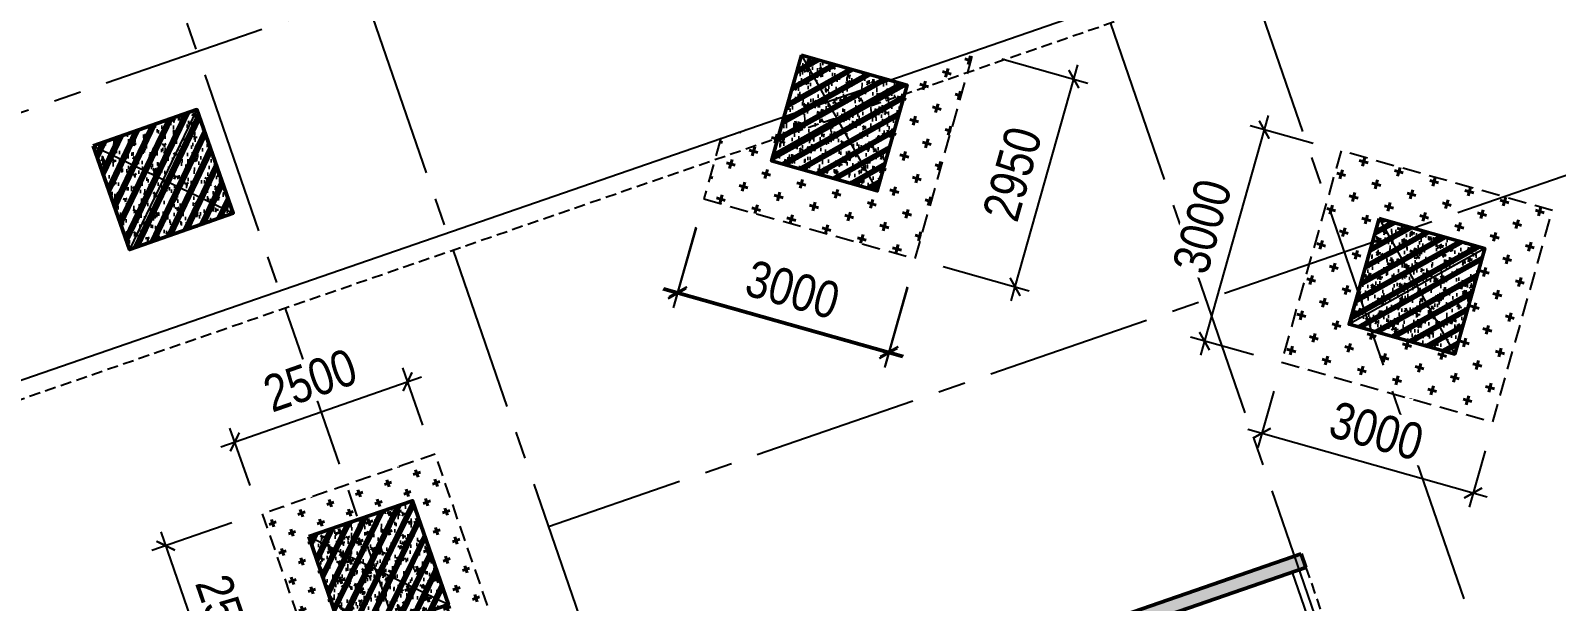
# Model space of a CAD drawing. Header units: millimetres. Extents: x -1534340 to 1713810, y -1348191 to 1114081.
# Drawn here: x 891251 to 912097, y -296507 to -288709 of the extents above; entities that cross this region are included whole.
import ezdxf
from ezdxf.xclip import XClip

# ---------------------------------------------------------------- set-up
doc = ezdxf.new("R2010")
doc.units = ezdxf.units.MM
doc.header["$LTSCALE"] = 100
doc.header["$XCLIPFRAME"] = 0
doc.header["$PDMODE"] = 32
doc.header["$PDSIZE"] = 2.5
for name, pattern in [('CENTER2', [1.125, 0.75, -0.125, 0.125, -0.125]), ('DASHED', [4.5, 3, -1.5]), ('HIDDEN', [0.375, 0.25, -0.125]), ('Xref_ST_MBDV Cot vach 30.7.2022$0$DASHDOT', [1, 0.5, -0.25, 0, -0.25])]:
    doc.linetypes.add(name, pattern=pattern)
for name, color, linetype, lineweight in [('0-Hatch', 250, 'Continuous', 40), ('KT-Net cot vach', 6, 'Continuous', 50), ('xref.asix of  podium$0$xref.asix of  podium$0$ST_MBDV Cot vach 220805$0$KT-Net cot vach', 6, 'Continuous', 50)]:
    doc.layers.add(name, color=color, linetype=linetype, lineweight=lineweight)
for name, color, linetype in [('0-khuat', 3, 'HIDDEN'), ('ccu11-Khuat', 9, 'DASHED'), ('ccu11-Manh', 8, 'Continuous'), ('ccu11-Thay', 7, 'Continuous'), ('ccu12-Truc', 13, 'CENTER2'), ('KC2-DIM', 251, 'Continuous'), ('xref.asix of  podium$0$xref.asix of  podium$0$KT-Hatch', 251, 'Continuous'), ('Xref_ST_MBDV Cot vach 30.7.2022$0$Xref_ST_MBDV Cot vach 30.7.2022|Xref_ST_MBDV Cot vach 30.7.2022|Xref_ST_MBDV Cot vach 30.7.2022|Xref_ST_MBDV Cot vach 30.7.2022|A-WALL-PATT', 251, 'Continuous'), ('Xref_ST_MBDV Cot vach 30.7.2022$0$Xref_ST_MBDV Cot vach 30.7.2022|Xref_ST_MBDV Cot vach 30.7.2022|Xref_ST_MBDV Cot vach 30.7.2022|Xref_ST_MBDV Cot vach 30.7.2022|Site_plot line', 1, 'Xref_ST_MBDV Cot vach 30.7.2022$0$DASHDOT')]:
    doc.layers.add(name, color=color, linetype=linetype)
doc.styles.add('Arial Narrow', font='ARIALN.TTF')
doc.dimstyles.new('ccu12-200', dxfattribs={"dimscale": 200, "dimtxt": 2.5, "dimasz": 1, "dimexe": 1, "dimexo": 2, "dimgap": 1, "dimtad": 1, "dimdec": 0, "dimrnd": 5, "dimdsep": 46, "dimtxsty": 'Arial Narrow', "dimblk": 'ARCHTICK', "dimcen": -1, "dimdle": 1, "dimclrd": 256, "dimclre": 256, "dimclrt": 3, "dimadec": 0, "dimazin": 2, "dimtfac": 0.1, "dimtdec": 0, "dimtmove": 0, "dimatfit": 1, "dimldrblk": 'ARCHTICK', "dimfxl": 1, "dimtvp": 0.8333333333333334, "dimtolj": 1, "dimtzin": 12, "dimarcsym": 0})
pattern_1 = [(49.99999999999999, (550, -550), (286.9040730403014, -25.10085399303804), [30, -330]), (355, (550, -550), (-55.50053344520001, 300.8768534800047), [24, -264]), (100.4514, (573.908672, -552.091736), (231.4037526856086, 275.7758168243814), [25.496076, -280.4568448]), (46.18420000000001, (550, -470), (426.8964194502578, -66.20760573160723), [45, -495]), (96.6356, (585.574698, -475.5173228), (373.8650822194813, 389.6471483601767), [38.2441152, -420.6852]), (351.1842, (550, -470), (373.8647780534509, 389.6474403701299), [36, -396]), (21, (590, -490), (238.7628208473847, -161.0475562661355), [30, -330]), (326.0000000000001, (590, -490), (97.32613276863269, 290.0600180187412), [24, -264]), (71.4514, (609.8968932, -503.4206424), (336.089051432596, 129.012198683981), [25.496076, -280.4568448]), (37.50000000000001, (550, -550), (4.863942126916267, 133.1575415325246), [0, -260.8, 0, -268, 0, -265]), (7.499999999999999, (550, -550), (105.2278149768594, 157.7646847529441), [0, -152.8, 0, -254.8, 0, -101]), (327.5, (460.8, -550), (213.5289744689636, -9.021948693751902), [0, -100, 0, -312, 0, -414]), (317.5, (420.8, -550), (233.2744677369545, 40.04199293292709), [0, -130, 0, -207.2, 0, -294]), (45, (550, -550), (-120.2081528017131, 120.2081528017131), []), (45, (550, -501), (-120.2081528017131, 120.2081528017131), [])]

# ---------------------------------------------------------------- blocks, each defined once
blk = doc.blocks.new('Xref_ST_MBDV Cot vach 30.7.2022$0$Tuong Vay01-flat-1')
at = {"layer": 'Xref_ST_MBDV Cot vach 30.7.2022$0$Xref_ST_MBDV Cot vach 30.7.2022|Xref_ST_MBDV Cot vach 30.7.2022|Xref_ST_MBDV Cot vach 30.7.2022|Xref_ST_MBDV Cot vach 30.7.2022|A-WALL-PATT'}
h = blk.add_hatch(dxfattribs=at)
h.set_pattern_fill('ACET-2D-VATLIEU04', color=256, scale=50, pattern_type=2)
h.set_pattern_definition([(49.99999999999999, (-11139561.83942936, -1407213.44759845), (-225.902473859489, 189.5546824974008), [37.49999998626113, -412.4999998488724]), (355, (-11139561.83942936, -1407213.44759845), (32.12721218541265, 367.2157156157773), [29.99999999490911, -329.9999999440002]), (100.4514, (-11139531.95358936, -1407216.06226845), (-341.2315265778452, -62.9441868767608), [31.87009499667636, -350.57105596344]), (46.18420000000001, (-11139561.83942936, -1407113.44759845), (-319.1804974675179, 306.2520974436775), [56.24999996954708, -618.749999665018]), (96.6356, (-11139517.37105686, -1407120.34425195), (-516.9959221575409, -60.14402179722674), [47.80514400473094, -525.8565000520404]), (351.1842, (-11139561.83942936, -1407113.44759845), (84.74077420309186, 546.3954293043353), [45.00000000792112, -495.0000000871323]), (21, (-11139511.83942936, -1407138.44759845), (-105.6808218676597, 275.3079533968121), [37.49999999934682, -412.499999992815]), (326.0000000000001, (-11139511.83942936, -1407138.44759845), (206.1288045682013, 305.5985201385338), [30.00000001746614, -330.0000001921275]), (71.4514, (-11139486.96831286, -1407155.22340145), (-328.9637652803212, 110.3801005582791), [31.87009499870726, -350.5710559857798]), (37.50000000000001, (-11139561.83942936, -1407213.44759845), (-78.13452938385308, 101.8269011885859), [0, -325.9999998517854, 0, -334.9999998476936, 0, -331.2499998493985]), (7.499999999999999, (-11139561.83942936, -1407213.44759845), (-23.27934638224542, 176.8241910238285), [0, -191.0000000278261, 0, -318.5000000464012, 0, -126.2500000183929]), (327.5, (-11139673.33942936, -1407213.44759845), (71.94441751949489, 112.9301145330537), [0, -125.0000000614986, 0, -390.0000001918756, 0, -517.5000002546042]), (317.5, (-11139723.33942936, -1407213.44759845), (158.0205495897681, 172.4491691102739), [0, -162.4999999478019, 0, -258.9999999168043, 0, -367.4999998819521]), (45, (-11139561.83942936, -1407213.44759845), (-150.2601910028607, 150.2601910026278), []), (45, (-11139561.83942936, -1407152.19759845), (-150.2601910028607, 150.2601910026278), [])])
h.paths.add_polyline_path([(-82665.42454257607, -118500.0088302612), (-81837.41861176863, -121132.0343658989), (-80902.71611081436, -123728.0834242017), (-79862.87874617614, -126283.8385967175), (-78719.63840653747, -128795.0430432414), (-77474.89874527603, -131257.5152608277), (-76130.7324262727, -133667.1548922951), (-74689.37767251953, -136019.9495540815), (-73153.2345392555, -138311.981517314), (-71524.86091735773, -140539.4342316107), (-69806.96827445179, -142698.5986796832), (-68002.4171395041, -144785.8795539467), (-66114.21234000102, -146797.8012427511), (-64145.497998368, -148731.0136179249), (-62099.55229647644, -150582.2976132843), (-59979.78201714717, -152348.5705846979), (-57789.71687134914, -154026.8914431464), (-55533.00362077914, -155614.4655520306), (-53213.40000534989, -157108.6493807235), (-50834.76848621853, -158506.954906286), (-48401.06981415115, -159807.0537564463), (-45916.35643433966, -161006.7810866404), (-43384.76573854871, -162104.1391847725), (-40810.51317570359, -163097.3007977149), (-38197.88523275405, -163984.6121738681), (-35551.23229684308, -164764.5958169776), (-32874.96141154505, -165435.9529462866), (-30173.5289383363, -165997.5656592443), (-27451.44813587703, -166448.4963081502), (-24701.85157574899, -166789.3238736566), (-4396.734290909022, -168938.2567786218), (36420.01678077132, -167648.2249503911), (41836.4863632936, -160718.6374020646), (12445.38596707024, -24367.66042796941), (8472.910947457654, -9248.974452903174), (-4718.707271176856, -5521.400683149928), (-10557.45827306993, -9946.818014640827), (-34021.18647153303, -27848.24941525888), (-39776.65152562223, -32008.57135346811), (-41248.85870469548, -35293.77142358455), (-45787.31564925052, -38574.38242801698), (-49368.4870454669, -38942.00303377653), (-57644.18705056235, -44924.06981060421), (-59844.65461433306, -46601.45355761005), (-61968.93197572604, -48362.30333496258), (-64019.60134904832, -50208.3517090485), (-65993.2459566202, -52136.53199238679), (-67886.59205765836, -54143.61763671576), (-69696.47008413821, -56226.27801198442), (-71419.8706161473, -58381.05012253253), (-73053.93764149398, -60604.33085121214), (-74595.93274202198, -62892.42844269238), (-76043.29574720934, -65241.53179885377), (-77393.615911806, -67647.72832025355), (-78644.64476583898, -70107.01135663176), (-79794.29917307012, -72615.28586126259), (-80840.66479975358, -75168.37520986283), (-81781.99930225872, -77762.02815519366), (-82616.73522835784, -80391.9259061541), (-83343.48262714595, -83053.68931881292), (-83961.03136360087, -85742.88618860021), (-84468.3531336058, -88455.03863057657), (-84864.60300002433, -91185.62932156771), (-85149.1148865223, -93930.11565387133), (-85321.41487544402, -96683.60341540864), (-85381.30445068702, -99529.50948559865), (-85328.50406530127, -102200.8374458619), (-85163.21024433896, -104955.3926120612), (-84885.69993967563, -107700.5945179402), (-84496.42936686985, -110432.1923394061), (-83996.04728951491, -113145.6335586284), (-83385.3738030456, -115836.3975027683)], flags=16)
h.paths.add_polyline_path([(-83625.45879450254, -118780.6341908188), (-82785.20518665202, -121451.592054751), (-81836.67593448795, -124086.0436255364), (-80781.45706173405, -126679.6041032514), (-79621.30565389246, -129227.9548506811), (-78358.15352366865, -131726.8525110248), (-76994.10399421491, -134172.1360737709), (-75531.42839684151, -136559.7338032422), (-73972.56228888594, -138885.6700187323), (-72320.10139823705, -141146.0717144171), (-70576.79730102606, -143337.1750085717), (-68745.55283991061, -145455.3314108832), (-66829.41729043424, -147497.0138977058), (-64831.58128353581, -149458.8227850739), (-62755.37149274349, -151337.4913895966), (-60604.24509477988, -153129.8914679771), (-58381.7840128839, -154833.0384259534), (-56091.68895242736, -156444.0962880657), (-53737.77323871478, -157960.3824199464), (-51323.95646727085, -159379.3719952791), (-48854.25797718205, -160698.7021999834), (-46332.79015832208, -161916.1761666269), (-43763.75160367042, -163029.7666325136), (-41151.42011806555, -164037.6193153583), (-38500.14559506811, -164938.0560009221), (-35814.34277378954, -165729.5773374715), (-33098.48388773762, -166410.8653324069), (-30357.09121792205, -166980.7855469028), (-27594.72956264392, -167438.3889849058), (-24815.98988816142, -167782.8289991841), (-4433.735052675009, -169939.9255319908), (36919.56229590811, -168632.9359166666), (42912.68845487945, -160965.5998827359), (13418.22973546013, -24135.12373521132), (9294.838300889242, -8442.070929647249), (-4925.935208282433, -4423.687328800617), (-11162.76267831214, -9150.82235655561), (-34617.47974592447, -27045.37879939191), (-40579.63196872547, -31355.10398377781), (-42051.83914779872, -34640.30405389448), (-46155.98199344426, -37606.97231750819), (-49737.15338966064, -37974.59292326774), (-58240.31235744618, -44121.0777798905), (-60467.11885703541, -45818.53930653841), (-62622.81900685839, -47605.43596977205), (-64703.8232677374, -49478.79233927629), (-66706.66158131324, -51435.49383058609), (-68628.013630962, -53472.26783320424), (-70464.66541309468, -55585.73726807744), (-72213.55809716694, -57772.38228180911), (-73871.79587351345, -60028.54927773564), (-75436.60120790266, -62350.49395546387), (-76905.37393212318, -64734.34577669739), (-78275.66833624989, -67176.13529814105), (-79545.20269040763, -69671.7966022063), (-80711.86304414831, -72217.17406733404), (-81773.70674647763, -74808.02928769216), (-82728.96568063274, -77440.04813065287), (-83576.04920824617, -80108.84792049509), (-84313.5468179807, -82809.98473610263), (-84940.23047422245, -85538.9608107484), (-85455.05666192248, -88291.23202148662), (-85857.16812421381, -91062.21545574092), (-86145.88844638877, -93847.29761108034), (-86320.75738810934, -96641.83923533), (-86381.51240370423, -99528.87035845965), (-86327.91179009154, -102240.684236032), (-86160.19218073785, -105035.6641918905), (-85878.57688103244, -107821.473743778), (-85483.548480995, -110593.4755141111), (-84975.76463904232, -113347.0545681345), (-84356.0573821161, -116077.6233250971)])
at = {"layer": 'Xref_ST_MBDV Cot vach 30.7.2022$0$Xref_ST_MBDV Cot vach 30.7.2022|Xref_ST_MBDV Cot vach 30.7.2022|Xref_ST_MBDV Cot vach 30.7.2022|Xref_ST_MBDV Cot vach 30.7.2022|Site_plot line', "ltscale": 5000}
blk.add_arc((-17764.15298610739, -99528.87035845988), 69167.3594175971, 126.1463596527413, 263.7926961611879, dxfattribs=at)
blk = doc.blocks.new('Grid-ST-flat-3')
at = {"layer": 'ccu12-Truc', "ltscale": 30}
for p, q in [((354060.2251921427, -35261.67722702224), (370215.9049475128, -82056.07930523856)), ((352169.7243788354, -35914.36909527634), (368325.4041342058, -82708.77117349271)), ((369404.6687134802, -36752.13820029161), (304555.4537775333, -59141.20830987487)), ((343189.8455156267, -39014.65546948352), (361219.3016763728, -91236.39007851167)), ((340897.6132794917, -39806.04435974167), (359986.9050177329, -95097.55833493307)), ((371917.5285306431, -44030.56765644264), (347796.6934022298, -52358.24085405766))]:
    blk.add_line(p, q, dxfattribs=at)
blk = doc.blocks.new('LOI-B2-T1-PN')
at = {"layer": 'xref.asix of  podium$0$xref.asix of  podium$0$KT-Hatch'}
h = blk.add_hatch(dxfattribs=at)
h.set_pattern_fill('BTCT', color=256, scale=40)
h.set_pattern_definition([(49.99999999999999, (106559.8543703835, -42147.03074568091), (286.9040730403014, -25.10085399303804), [30, -330]), (355, (106559.8543703835, -42147.03074568091), (-55.50053344520001, 300.8768534800047), [24, -264]), (100.4514, (106583.7630423829, -42149.12248168094), (231.4037526856086, 275.7758168243814), [25.496076, -280.4568448]), (46.18420000000001, (106559.8543703835, -42067.03074568091), (426.8964194502578, -66.20760573160723), [45, -495]), (96.6356, (106595.4290683828, -42072.54806848092), (373.8650822194813, 389.6471483601767), [38.2441152, -420.6852]), (351.1842, (106559.8543703835, -42067.03074568091), (373.8647780534509, 389.6474403701299), [36, -396]), (21, (106599.8543703835, -42087.03074568091), (238.7628208473847, -161.0475562661355), [30, -330]), (326.0000000000001, (106599.8543703835, -42087.03074568091), (97.32613276863269, 290.0600180187412), [24, -264]), (71.4514, (106619.7512635831, -42100.45138808095), (336.089051432596, 129.012198683981), [25.496076, -280.4568448]), (37.50000000000001, (106559.8543703835, -42147.03074568091), (4.863942126916267, 133.1575415325246), [0, -260.8, 0, -268, 0, -265]), (7.499999999999999, (106559.8543703835, -42147.03074568091), (105.2278149768594, 157.7646847529441), [0, -152.8, 0, -254.8, 0, -101]), (327.5, (106470.6543703843, -42147.03074568091), (213.5289744689636, -9.021948693751902), [0, -100, 0, -312, 0, -414]), (317.5, (106430.6543703843, -42147.03074568091), (233.2744677369545, 40.04199293292709), [0, -130, 0, -207.2, 0, -294]), (45, (106559.8543703835, -42147.03074568091), (-106.0660171779821, 106.0660171779821), []), (45, (106630.5650483835, -42147.03074568091), (-106.0660171779821, 106.0660171779821), [])])
h.paths.add_polyline_path([(49433.65392537601, 3363.971816275036), (49622.70400670543, 3429.241003099829), (52034.40045988187, -3556.159502078313), (48915.07411792129, -4633.101084687049), (48640.94353325665, -3839.090743097011), (45994.24239462428, -4752.85935864388), (45691.49887049571, -3875.972566526849), (45975.07399249263, -3778.068786289543), (46163.59643967636, -4324.117936077528), (48526.72245631367, -3508.253100767964), (46111.76254379749, 3486.599908476695), (43748.63652716018, 2670.735073167132), (43919.09460751154, 2177.008775634924), (43635.51948551461, 2079.104995397851), (43350.84032822028, 2903.668935258873), (49116.86780881323, 4894.379133414477), (49182.13699563965, 4705.32905208366), (46346.385775676, 3726.291249711998), (49117.06275638752, -4298.884702786105), (51763.76389501989, -3385.116087239236)])
h.paths.add_polyline_path([(45550.82427813113, -2549.2432576383), (45267.2491561342, -2647.147037875606), (44875.63403518684, -1512.846549890004), (45159.2091571819, -1414.942769652931)], flags=17)
h.paths.add_polyline_path([(44734.9594428204, -186.1172410016879), (44451.38432082534, -284.0210212389939), (44059.76919987611, 850.2794667466078), (44343.34432187304, 948.1832469836809)], flags=17)
h.paths.add_polyline_path([(42855.74765053205, -4855.010368898511), (42572.17252853513, -4952.914149135584), (42759.82144065574, -5496.433132962091), (40396.69542402029, -6312.297968271887), (37981.73551150225, 682.555040972773), (40344.86152813956, 1498.419876282569), (40516.19314355403, 1002.163412788883), (40799.76826555096, 1100.067193025956), (40514.21557319351, 1927.161298848689), (37583.93931256421, 915.4889030647464), (40227.34137896635, -6741.039390838239), (43157.61763959564, -5729.366995054064)])
h.paths.add_polyline_path([(42431.49793617055, -3626.184840247501), (42147.92281417362, -3724.088620484574), (41756.30769322626, -2589.788132498972), (42039.88281522132, -2491.884352261899)], flags=17)
h.paths.add_polyline_path([(41615.63310086168, -1263.058823610656), (41332.05797886476, -1360.962603847962), (40940.44285791554, -226.6621158623602), (41224.01797991246, -128.7583356250543)], flags=17)
at = {"layer": 'ccu11-Khuat', "color": 6, "ltscale": 0.5}
blk.add_lwpolyline([(49182.13699563779, 4705.32905208302), (49622.70400670543, 3429.241003099829)], dxfattribs=at)
at = {"layer": 'ccu11-Thay', "color": 6, "ltscale": 0.5}
blk.add_lwpolyline([(48993.08691430837, 4640.059865258751), (49433.65392537601, 3363.971816275036)], dxfattribs=at)
at = {"layer": 'xref.asix of  podium$0$xref.asix of  podium$0$ST_MBDV Cot vach 220805$0$KT-Net cot vach', "extrusion": (-3.35282951705558e-09, 1.998521292752062e-08, 0.9999999999999999)}
for p, q in [((49116.86780881323, 4894.379133414477), (43350.84032822028, 2903.668935258873)), ((49182.13699563965, 4705.32905208366), (46346.385775676, 3726.291249711998))]:
    blk.add_line(p, q, dxfattribs=at)
at = {"layer": 'xref.asix of  podium$0$xref.asix of  podium$0$ST_MBDV Cot vach 220805$0$KT-Net cot vach', "color": 6, "extrusion": (-3.35282951705558e-09, 1.998521292752062e-08, 0.9999999999999999)}
blk.add_line((49182.13699563965, 4705.32905208366), (49116.86780881323, 4894.379133414477), dxfattribs=at)
blk = doc.blocks.new('*U151')
h = blk.add_hatch()
h.set_pattern_fill('VATLIEU04', color=250, scale=40, style=0, pattern_type=2)
h.set_pattern_definition(pattern_1)
h.paths.add_polyline_path([(-475, 475), (1025, 475), (1025, -1025), (-475, -1025)])
at = {"color": 6, "ltscale": 0.25}
blk.add_lwpolyline([(-475, 475), (1025, 475), (1025, -1025), (-475, -1025)], close=True, dxfattribs=at)
at = {"layer": 'Defpoints', "linetype": 'ByBlock', "ltscale": 30}
for p, q in [((1025, 475), (-475, -1025)), ((-475, 475), (1025, -1025))]:
    blk.add_line(p, q, dxfattribs=at)
blk = doc.blocks.new('*U160')
h = blk.add_hatch()
h.set_pattern_fill('VATLIEU04', color=250, scale=40, style=0, pattern_type=2)
h.set_pattern_definition(pattern_1)
h.paths.add_polyline_path([(-475, 475), (1025, 475), (1025, -1025), (-475, -1025)])
at = {"color": 6, "ltscale": 0.25}
blk.add_lwpolyline([(-475, 475), (1025, 475), (1025, -1025), (-475, -1025)], close=True, dxfattribs=at)
at = {"layer": 'Defpoints', "linetype": 'ByBlock', "ltscale": 30}
for p, q in [((1025, 475), (-475, -1025)), ((-475, 475), (1025, -1025))]:
    blk.add_line(p, q, dxfattribs=at)
blk = doc.blocks.new('MBDV-B1-T1-PN')
at = {"layer": 'KT-Net cot vach'}
for name, p, rotation in [('*U151', (42617.06634774548, 11115.84079899138), 344.2212204098554), ('*U151', (33220.94150426495, 10173.40535833163, -5.460167990958831e-05), 19.35977521795311), ('*U160', (50507.94334054622, 8886.103875764413), 344.2212204098554), ('*U151', (36164.08893354633, 4835.222883307375, 0.003742682589996882), 19.04713795399666)]:
    blk.add_blockref(name, p, dxfattribs=dict(at, rotation=rotation))
blk = doc.blocks.new('_ARCHTICK')
at = {"color": 0, "linetype": 'ByBlock', "const_width": 0.15}
blk.add_lwpolyline([(-0.5, -0.5), (0.5, 0.5)], dxfattribs=at)
blk = doc.blocks.new('*D1103')
at = {"layer": 'Defpoints', "color": 0, "ltscale": 0.5, "transparency": 16777216}
for p in [(904137.3015367002, -288985.8091335753), (905503.6025866986, -289371.8868664056), (903335.1984671631, -291824.393628157)]:
    blk.add_point(p, dxfattribs=at)
at = {"layer": 'KC2-DIM', "lineweight": -2, "ltscale": 0.5, "transparency": 16777216}
for p, q in [((904522.229045054, -289094.5786757852), (905696.0663408755, -289426.2716375106)), ((904647.1147460566, -292402.9351151643), (905557.9873578036, -289179.4231122287)), ((903720.1259755169, -291933.163170367), (904893.9632713384, -292264.8561320923))]:
    blk.add_line(p, q, dxfattribs=at)
at = {"layer": 'KC2-DIM', "lineweight": -2, "ltscale": 0.5, "transparency": 16777216, "xscale": 200, "yscale": 200, "zscale": 200}
for p, rotation in [((905503.6025866986, -289371.8868664056), 74.22122040986974), ((904701.4995171615, -292210.4713609873), 254.2212204098697)]:
    blk.add_blockref('_ARCHTICK', p, dxfattribs=dict(at, rotation=rotation))
at = {"layer": 'KC2-DIM', "color": 3, "ltscale": 0.5, "transparency": 16777216, "insert": (904664.4203127576, -290667.3758549175), "char_height": 500, "attachment_point": 5, "rotation": 74.22122040986974, "style": 'Arial Narrow', "bg_fill": 3, "box_fill_scale": 1.1, "bg_fill_color": 256, "bg_fill_true_color": 13158600, "bg_fill_transparency": 0}
blk.add_mtext('\\A1;2950', dxfattribs=at)
blk = doc.blocks.new('*D1104')
at = {"layer": 'Defpoints', "color": 0, "ltscale": 0.5, "transparency": 16777216}
for p in [(900448.2421545093, -291008.6220615825), (903335.1984671629, -291824.3936281569), (900082.580641837, -292302.6715915714)]:
    blk.add_point(p, dxfattribs=at)
at = {"layer": 'KC2-DIM', "lineweight": -2, "ltscale": 0.5, "transparency": 16777216}
for p, q in [((900339.4726122994, -291393.5495699363), (900028.195870732, -292495.1353457483)), ((903162.0007086674, -293172.8279292508), (899890.1168876601, -292248.2868204665)), ((903226.428924953, -292209.3211365107), (902915.1521833856, -293310.9069123227))]:
    blk.add_line(p, q, dxfattribs=at)
at = {"layer": 'KC2-DIM', "lineweight": -2, "ltscale": 0.5, "transparency": 16777216, "xscale": 200, "yscale": 200, "zscale": 200}
for p, rotation in [((900082.580641837, -292302.6715915714), 164.2212204098702), ((902969.5369544906, -293118.4431581458), 344.2212204098703)]:
    blk.add_blockref('_ARCHTICK', p, dxfattribs=dict(at, rotation=rotation))
at = {"layer": 'KC2-DIM', "color": 3, "ltscale": 0.5, "transparency": 16777216, "insert": (901649.8620569428, -292272.4266356861), "char_height": 500, "attachment_point": 5, "rotation": 344.2212204098702, "style": 'Arial Narrow', "bg_fill": 3, "box_fill_scale": 1.1, "bg_fill_color": 256, "bg_fill_true_color": 13158600, "bg_fill_transparency": 0}
blk.add_mtext('\\A1;3000', dxfattribs=at)
blk = doc.blocks.new('MC3000X3000')
at = {"layer": '0-Hatch', "ltscale": 2}
h = blk.add_hatch(dxfattribs=at)
h.set_pattern_fill('CROSS', color=256, scale=1000, style=0)
h.set_pattern_definition([(360, (0, -4.656612873077393e-10), (250, 250), [125, -375]), (90, (62.5, -62.50000000046566), (-250, 250), [125, -375])])
h.paths.add_polyline_path([(7876789.000000002, 1547059), (7876789.000000002, 1550059), (7873789.000000002, 1550059), (7873789.000000002, 1547059)])
at = {"layer": '0-khuat', "ltscale": 10}
blk.add_lwpolyline([(7873789.000000002, 1547059), (7876789.000000002, 1547059), (7876789.000000002, 1550059), (7873789.000000002, 1550059)], close=True, dxfattribs=at)
blk = doc.blocks.new('*D1262')
at = {"layer": 'Defpoints', "color": 0, "ltscale": 0.5, "transparency": 16777216}
for p in [(896401.9635670683, -293504.9864646664), (896741.6043866805, -294478.1356050912, -5.46016815734518e-05), (894381.2190204104, -295301.9386452404)]:
    blk.add_point(p, dxfattribs=at)
at = {"layer": 'KC2-DIM', "lineweight": -2, "ltscale": 0.5, "transparency": 16777216}
for p, q in [((893852.7484368902, -294394.6933761924), (896590.7933309764, -293439.0825932898)), ((896609.7966439271, -294100.4760772751), (896336.0596956916, -293316.1567007584)), ((894249.411277657, -294924.2791174243), (893975.6743294215, -294139.9597409076))]:
    blk.add_line(p, q, dxfattribs=at)
at = {"layer": 'KC2-DIM', "lineweight": -2, "ltscale": 0.5, "transparency": 16777216, "xscale": 200, "yscale": 200, "zscale": 200}
for p, rotation in [((896401.9635670683, -293504.9864646664), 19.2396050158715), ((894041.5782007982, -294328.7895048156), 199.2396050158715)]:
    blk.add_blockref('_ARCHTICK', p, dxfattribs=dict(at, rotation=rotation))
at = {"layer": 'KC2-DIM', "color": 3, "ltscale": 0.5, "transparency": 16777216, "insert": (895071.7451712785, -293487.0297790098), "char_height": 500, "attachment_point": 5, "rotation": 19.239605015871508, "style": 'Arial Narrow', "bg_fill": 3, "box_fill_scale": 1.1, "bg_fill_color": 256, "bg_fill_true_color": 13158600, "bg_fill_transparency": 0}
blk.add_mtext('\\A1;2500', dxfattribs=at)
blk = doc.blocks.new('*D1289')
at = {"layer": 'Defpoints', "color": 0, "ltscale": 0.5, "transparency": 16777216}
for p in [(894381.2190204102, -295301.9386452405, 0.0037426825899861), (895197.0838557574, -297665.0646618638), (893913.0527840198, -298108.3739866964)]:
    blk.add_point(p, dxfattribs=at)
at = {"layer": 'KC2-DIM', "lineweight": -2, "ltscale": 0.5, "transparency": 16777216}
for p, q in [((894003.1188577504, -295432.477018896), (892908.1378673428, -295810.5171569008)), ((893031.918761845, -295556.1978887432), (893978.3219708477, -298297.4240680264)), ((894818.9836930976, -297795.6030355194), (893724.0027026898, -298173.6431735242))]:
    blk.add_line(p, q, dxfattribs=at)
at = {"layer": 'KC2-DIM', "lineweight": -2, "ltscale": 0.5, "transparency": 16777216, "xscale": 200, "yscale": 200, "zscale": 200}
for p, rotation in [((893097.1879486728, -295745.2479700731), 109.047137953984), ((893913.0527840198, -298108.3739866964), 289.047137953984)]:
    blk.add_blockref('_ARCHTICK', p, dxfattribs=dict(at, rotation=rotation))
at = {"layer": 'KC2-DIM', "color": 3, "ltscale": 0.5, "transparency": 16777216, "insert": (893935.4801098104, -296778.2300822451), "char_height": 500, "attachment_point": 5, "rotation": 289.04713795398396, "style": 'Arial Narrow', "bg_fill": 3, "box_fill_scale": 1.1, "bg_fill_color": 256, "bg_fill_true_color": 13158600, "bg_fill_transparency": 0}
blk.add_mtext('\\A1;2500', dxfattribs=at)
blk = doc.blocks.new('*D1290')
at = {"layer": 'Defpoints', "color": 0, "ltscale": 0.5, "transparency": 16777216}
for p in [(900451.7839152337, -291018.8835641849), (903338.7402278864, -291834.6551307593), (902982.7589730683, -293094.4469314206)]:
    blk.add_point(p, dxfattribs=at)
at = {"layer": 'KC2-DIM', "lineweight": -2, "ltscale": 0.5, "transparency": 16777216}
for p, q in [((900343.0143730238, -291403.8110725387), (900041.4178893106, -292471.139119023)), ((899903.3389062387, -292224.2905937412), (903175.2227272452, -293148.8317025256)), ((903229.9706856764, -292219.5826391131), (902928.3742019633, -293286.9106855975))]:
    blk.add_line(p, q, dxfattribs=at)
at = {"layer": 'KC2-DIM', "lineweight": -2, "ltscale": 0.5, "transparency": 16777216, "xscale": 200, "yscale": 200, "zscale": 200}
for p, rotation in [((900095.8026604156, -292278.6753648461), 164.221220409865), ((902982.7589730683, -293094.4469314206), 344.2212204098649)]:
    blk.add_blockref('_ARCHTICK', p, dxfattribs=dict(at, rotation=rotation))
at = {"layer": 'KC2-DIM', "color": 3, "ltscale": 0.5, "transparency": 16777216, "insert": (901663.084075521, -292248.430408961), "char_height": 500, "attachment_point": 5, "rotation": 344.22122040986494, "style": 'Arial Narrow', "bg_fill": 3, "box_fill_scale": 1.1, "bg_fill_color": 256, "bg_fill_true_color": 13158600, "bg_fill_transparency": 0}
blk.add_mtext('\\A1;3000', dxfattribs=at)
blk = doc.blocks.new('*D1291')
at = {"layer": 'Defpoints', "color": 0, "ltscale": 0.5, "transparency": 16777216}
for p in [(909158.4324746095, -290361.6641747585), (907288.1939495323, -292950.6581805808), (908342.660908035, -293248.6204874119)]:
    blk.add_point(p, dxfattribs=at)
at = {"layer": 'KC2-DIM', "lineweight": -2, "ltscale": 0.5, "transparency": 16777216}
for p, q in [((908158.3502872118, -289871.2381137505), (907233.8091784274, -293143.1219347577)), ((908773.5049662556, -290252.8946325486), (907911.5017619298, -290009.3170968224)), ((907957.7333996812, -293139.8509452019), (907095.7301953554, -292896.2734094758))]:
    blk.add_line(p, q, dxfattribs=at)
at = {"layer": 'KC2-DIM', "lineweight": -2, "ltscale": 0.5, "transparency": 16777216, "xscale": 200, "yscale": 200, "zscale": 200}
for p, rotation in [((908103.9655161068, -290063.7018679274), 74.22122040986858), ((907288.1939495323, -292950.6581805808), 254.2212204098686)]:
    blk.add_blockref('_ARCHTICK', p, dxfattribs=dict(at, rotation=rotation))
at = {"layer": 'KC2-DIM', "color": 3, "ltscale": 0.5, "transparency": 16777216, "insert": (907257.9489936469, -291383.3767654751), "char_height": 500, "attachment_point": 5, "rotation": 74.22122040986856, "style": 'Arial Narrow', "bg_fill": 3, "box_fill_scale": 1.1, "bg_fill_color": 256, "bg_fill_true_color": 13158600, "bg_fill_transparency": 0}
blk.add_mtext('\\A1;3000', dxfattribs=at)
blk = doc.blocks.new('*D1292')
at = {"layer": 'Defpoints', "color": 0, "ltscale": 0.5, "transparency": 16777216}
for p in [(908342.660908032, -293248.6204874115), (911229.6172206847, -294064.392053986), (910958.1041950308, -295025.2569278019)]:
    blk.add_point(p, dxfattribs=at)
at = {"layer": 'KC2-DIM', "lineweight": -2, "ltscale": 0.5, "transparency": 16777216}
for p, q in [((908233.891365822, -293633.5479957653), (908016.7631112731, -294401.9491154043)), ((907878.6841282012, -294155.1005901224), (911150.5679492076, -295079.6416989068)), ((911120.8476784747, -294449.3195623397), (910903.7194239257, -295217.7206819787))]:
    blk.add_line(p, q, dxfattribs=at)
at = {"layer": 'KC2-DIM', "lineweight": -2, "ltscale": 0.5, "transparency": 16777216, "xscale": 200, "yscale": 200, "zscale": 200}
for p, rotation in [((908071.1478823781, -294209.4853612274), 164.221220409865), ((910958.1041950308, -295025.2569278019), 344.2212204098649)]:
    blk.add_blockref('_ARCHTICK', p, dxfattribs=dict(at, rotation=rotation))
at = {"layer": 'KC2-DIM', "color": 3, "ltscale": 0.5, "transparency": 16777216, "insert": (909638.4292974834, -294179.2404053423), "char_height": 500, "attachment_point": 5, "rotation": 344.22122040986494, "style": 'Arial Narrow', "bg_fill": 3, "box_fill_scale": 1.1, "bg_fill_color": 256, "bg_fill_true_color": 13158600, "bg_fill_transparency": 0}
blk.add_mtext('\\A1;3000', dxfattribs=at)

msp = doc.modelspace()

# ---------------------------------------------------------------- hatches: boundary and pattern name
at = {"layer": '0-Hatch', "ltscale": 2}
h = msp.add_hatch(dxfattribs=at)
h.set_pattern_fill('CROSS', color=256, scale=999.9999999999999, angle=164.2212204098741, style=0)
h.set_pattern_definition([(164.2212204098741, (8901928.170721507, -941244.584417898), (-308.5606566022942, -172.5987288399341), [125, -374.9999999999999]), (254.2212204098741, (8901885.021039296, -941167.4442537475), (172.5987288399341, -308.5606566022942), [125, -374.9999999999999])])
h.paths.add_polyline_path([(900682.821817475, -290178.4616752971), (900448.242154506, -291008.6220615827), (903335.1984671587, -291824.3936281572), (904137.3015366954, -288985.8091335769)])

# ---------------------------------------------------------------- linework, layer by layer
at = {"layer": '0-khuat', "ltscale": 10}
msp.add_lwpolyline([(900682.821817475, -290178.4616752971), (900448.242154506, -291008.6220615827), (903335.1984671587, -291824.3936281572), (904137.3015366954, -288985.8091335769)], dxfattribs=at)
at = {"layer": 'ccu11-Khuat', "ltscale": 0.5}
msp.add_line((853169.3151946489, -306846.8894956074), (914508.540709799, -285669.6387476122), dxfattribs=at)
at = {"layer": 'ccu11-Thay', "ltscale": 0.5}
msp.add_lwpolyline([(852421.5081928375, -306840.5882586227), (914663.2668728792, -285351.7396549198), (923556.1885258524, -311109.8136114239), (924265.1263409023, -310865.0541573563), (924446.748925736, -311391.1180797545), (936735.0041949643, -307148.620941917), (944439.6272195511, -308027.7346975371), (964088.3374317464, -303792.3619314699)], dxfattribs=at)

# ---------------------------------------------------------------- block references
ref = msp.add_blockref('Xref_ST_MBDV Cot vach 30.7.2022$0$Tuong Vay01-flat-1', (928861.6716351077, -173724.8057649822))
XClip(ref).set_block_clipping_path([(-91541.67363452361, -190955.66829734467), (52438.32550173579, -76158.0499385341)])
for name, p in [('Grid-ST-flat-3', (550530.0983094397, -243129.7985158589)), ('LOI-B2-T1-PN', (859492.6811446511, -300749.4537652719))]:
    msp.add_blockref(name, p)
at = {"layer": '0-khuat', "linetype": 'HIDDEN', "ltscale": 10, "rotation": 164.2212204098741}
msp.add_blockref('MC3000X3000', (8909819.047714308, -943474.3213411253), dxfattribs=at)
msp.add_blockref('MC3000X3000', (8909819.047714308, -943474.3213411253), dxfattribs=at)
at = {"layer": '0-khuat', "linetype": 'HIDDEN', "ltscale": 10, "xscale": 0.8333333333333334, "yscale": 0.8333333333333334, "zscale": 0.8333333333333334, "rotation": 109.0471379539969}
msp.add_blockref('MC3000X3000', (4257543.600564321, -6078379.593201227, 0.003742682589986035), dxfattribs=at)
msp.add_blockref('MC3000X3000', (4257543.600564321, -6078379.593201227, 0.003742682589986035), dxfattribs=at)
at = {"layer": 'ccu11-Manh'}
msp.add_blockref('MBDV-B1-T1-PN', (859492.6811446511, -300749.4537652719), dxfattribs=at)

# ---------------------------------------------------------------- next in the draw order: dimensions: what is measured, and where the dimension line sits
at = {"layer": 'KC2-DIM', "ltscale": 0.5}
for p1, p2, distance, picture, middle in [((903335.198467163, -291824.393628157), (904137.3015367001, -288985.8091335752), -1419.8008927361866, '*D1103', (904664.4203127576, -290667.3758549175)), ((909158.4324746093, -290361.6641747584, -4.45853799861673e-05), (908342.6609080349, -293248.6204874118, -4.45853799861673e-05), -1095.756406718954, '*D1291', (907257.9489936469, -291383.3767654751, -4.45853799861673e-05)), ((894381.2190204103, -295301.9386452404, 0.003698097209999932), (896741.6043866804, -294478.1356050913, 0.003643495528426481), 1030.71583661866, '*D1262', (895071.7451712785, -293487.0297790098, 0.003698097209999932))]:
    dim = msp.add_aligned_dim(p1=p1, p2=p2, distance=distance, dimstyle='ccu12-200', override={"dimfxl": 150, "dimtfill": 1}, dxfattribs=at)
    dim.commit()
    dim.dimension.update_dxf_attribs({"geometry": picture, "text_midpoint": middle})

# ---------------------------------------------------------------- next in the draw order: dimensions: what is measured, and where the dimension line sits
for p1, p2, distance, picture, middle in [((903335.198467163, -291824.393628157), (900448.2421545095, -291008.6220615826), 1344.7202415053932, '*D1104', (901649.8620569428, -292272.4266356861)), ((908342.6609080321, -293248.6204874116, -4.458573391072362e-05), (911229.6172206848, -294064.392053986, -4.458573391072362e-05), -998.4891731175408, '*D1292', (909638.4292974834, -294179.2404053423, -4.45853799861673e-05)), ((894381.2190204103, -295301.9386452404, 0.003698097209999932), (895197.0838557574, -297665.0646618638, -4.45853799861673e-05), -1358.403088435455, '*D1289', (893935.4801098104, -296778.2300822451, -4.45853799861673e-05))]:
    dim = msp.add_aligned_dim(p1=p1, p2=p2, distance=distance, dimstyle='ccu12-200', override={"dimfxl": 150, "dimtfill": 1}, dxfattribs=at)
    dim.commit()
    dim.dimension.update_dxf_attribs({"geometry": picture, "text_midpoint": middle})

# ---------------------------------------------------------------- next in the draw order: dimensions: what is measured, and where the dimension line sits
dim = msp.add_aligned_dim(p1=(900451.7839152337, -291018.8835641849, -4.45853799861673e-05), p2=(903338.7402278864, -291834.6551307594, -4.45853799861673e-05), distance=-1309.1210924872373, dimstyle='ccu12-200', override={"dimfxl": 150, "dimtfill": 1}, dxfattribs=at)
dim.commit()
dim.dimension.update_dxf_attribs({"geometry": '*D1290', "text_midpoint": (901663.084075521, -292248.430408961, -4.45853799861673e-05)})

doc.saveas('drawing.dxf')
